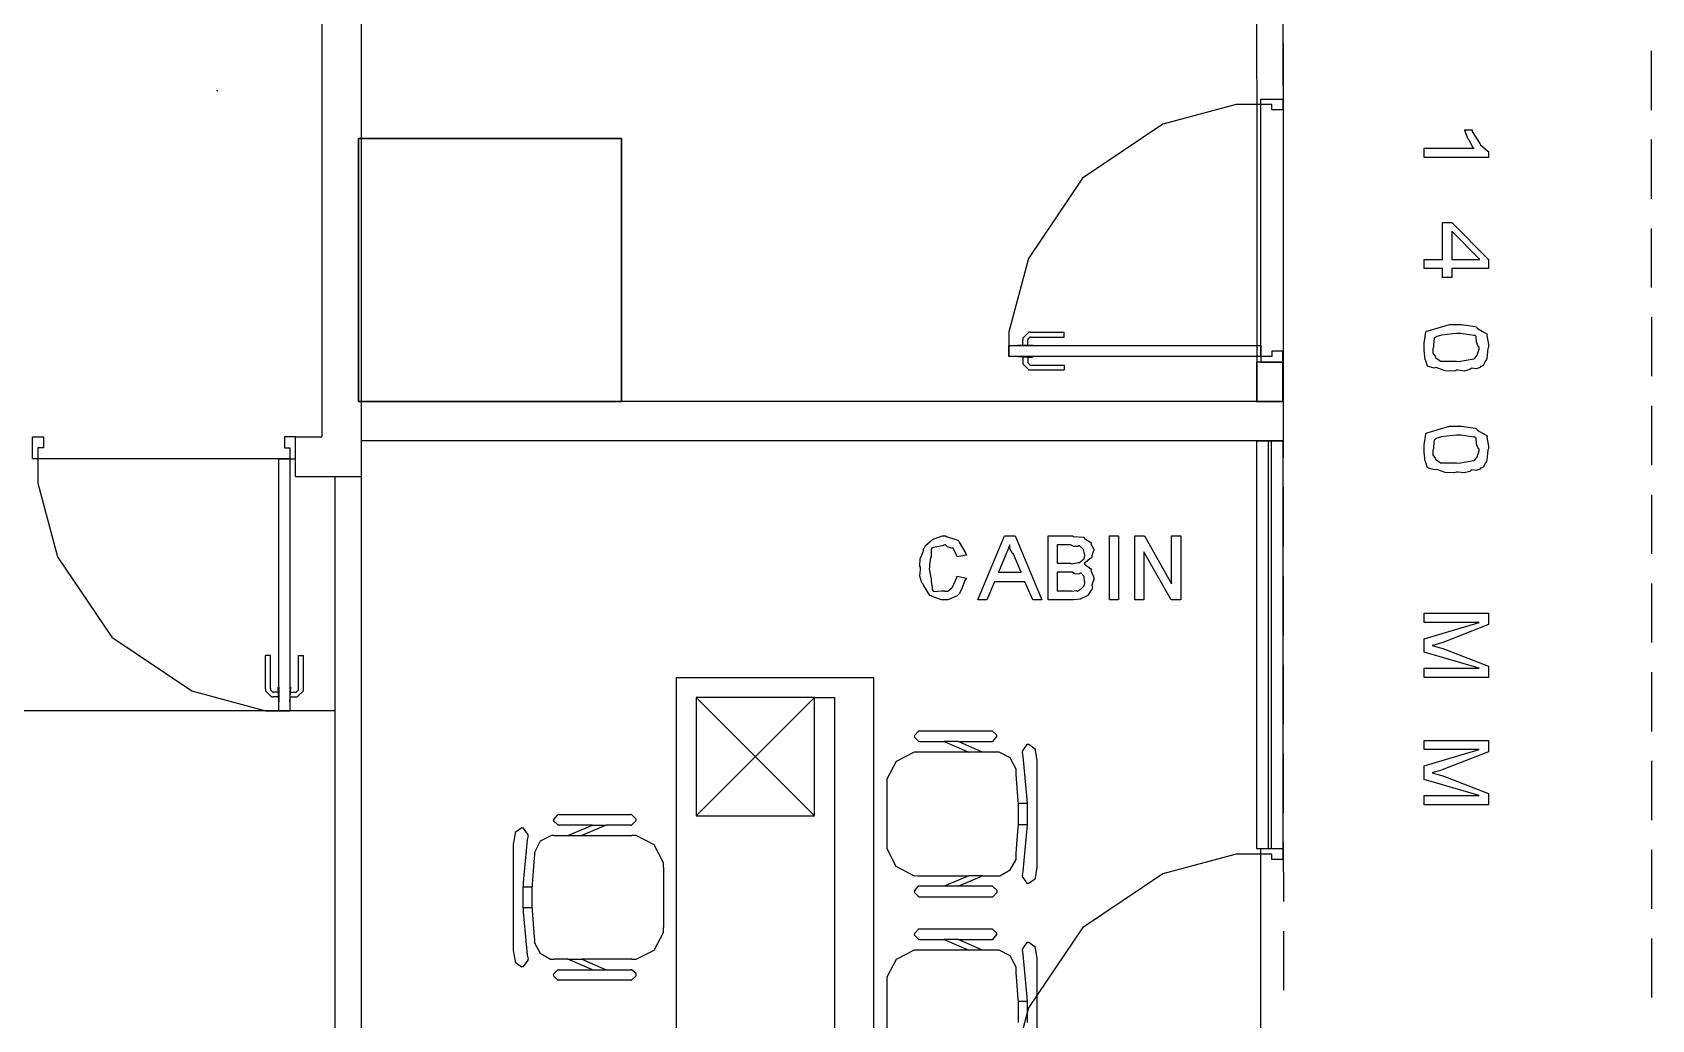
# Model space of a CAD drawing. Extents: x 0 to 23.4, y 0 to 16.5.
# Drawn here: x 12.216 to 13.831, y 9.223 to 10.208 of the extents above; entities that cross this region are included whole.
import ezdxf

# ---------------------------------------------------------------- set-up
doc = ezdxf.new("R2010")
doc.units = 0
doc.layers.get('0').update_dxf_attribs({"linetype": 'CONTINUOUS'})

msp = doc.modelspace()

# ---------------------------------------------------------------- linework, layer by layer
at = {"color": 0}
for points in [[(12.5044, 13.0244), (12.5044, 9.80464)], [(12.5438, 12.1068), (12.5438, 8.33089)], [(13.4634, 10.5091), (13.4638, 9.80063)], [(13.4371, 10.4829), (13.4375, 9.84)], [(13.4636, 10.1972), (13.4636, 10.1382)], [(13.831, 10.1899), (13.8311, 10.1308)], [(12.3994, 10.1502), (12.4008, 10.1502)], [(13.4416, 10.1363), (13.417, 10.1363), (13.3436, 10.1166), (13.2637, 10.0627), (13.2098, 9.98275), (13.1901, 9.90935), (13.1901, 9.88482)], [(13.4416, 9.88482), (13.4416, 10.1363)], [(13.4637, 10.1087), (13.4637, 10.0496)], [(13.8311, 10.1013), (13.8311, 10.0423)], [(13.4637, 10.0201), (13.4637, 9.96104)], [(13.8311, 10.0127), (13.8311, 9.95367)], [(13.4637, 9.93147), (13.4637, 9.87244)], [(13.8312, 9.92415), (13.8312, 9.86507)], [(13.2119, 9.90907), (13.2099, 9.90907), (13.204, 9.90321), (13.204, 9.90121)], [(13.2119, 9.90429), (13.2112, 9.90429), (13.2089, 9.90201), (13.2089, 9.90121)], [(13.2119, 9.90907), (13.2452, 9.90907)], [(13.2119, 9.90429), (13.2452, 9.90429)], [(13.2452, 9.90429), (13.2452, 9.90907)], [(13.2138, 9.89578), (13.1991, 9.89578), (13.2138, 9.89665)], [(13.204, 9.89665), (13.204, 9.90121)], [(13.2089, 9.89665), (13.2089, 9.90121)], [(13.2138, 9.88482), (13.1991, 9.88482), (13.2138, 9.88396)], [(13.204, 9.88396), (13.204, 9.87935)], [(13.204, 9.87935), (13.204, 9.87739), (13.2099, 9.87147), (13.2119, 9.87147)], [(13.2089, 9.88396), (13.2089, 9.87935)], [(13.2089, 9.87935), (13.2089, 9.87858), (13.2112, 9.87631), (13.2119, 9.87631)], [(13.2119, 9.87631), (13.2452, 9.87631)], [(13.2452, 9.87631), (13.2452, 9.87147)], [(13.2119, 9.87147), (13.2452, 9.87147)], [(13.4638, 9.84), (12.5413, 9.84)], [(13.4638, 9.84293), (13.4638, 9.78386)], [(13.8312, 9.83556), (13.8312, 9.77653)], [(12.4782, 9.76525), (12.4782, 9.80464)], [(12.4782, 9.80464), (12.5044, 9.80464)], [(13.4638, 9.80063), (12.5438, 9.80063)], [(13.4371, 9.80063), (13.4371, 9.39382)], [(13.4371, 9.80063), (13.4634, 9.80063)], [(13.4487, 9.80063), (13.4487, 9.39382)], [(13.4518, 9.80063), (13.4518, 9.39382)], [(13.4634, 9.80063), (13.4634, 9.39382)], [(12.2212, 9.78276), (12.2212, 9.75831), (12.2409, 9.6849), (12.2949, 9.60493), (12.3748, 9.55106), (12.4482, 9.53125), (12.4727, 9.53125)], [(12.4727, 9.78276), (12.2212, 9.78276)], [(12.4782, 9.76525), (12.5044, 9.76525)], [(12.5044, 9.76525), (12.5438, 9.76525)], [(12.5175, 9.76525), (12.5175, 8.33089)], [(13.4638, 9.75435), (13.4638, 9.69532)], [(13.8312, 9.74696), (13.8312, 9.68793)], [(13.4638, 9.66575), (13.4639, 9.60672)], [(13.8313, 9.65842), (13.8313, 9.59933)], [(12.4485, 9.55311), (12.4485, 9.58637)], [(12.4533, 9.58637), (12.4485, 9.58637)], [(12.4533, 9.55311), (12.4533, 9.58637)], [(12.4813, 9.55311), (12.4813, 9.58637)], [(12.4813, 9.58637), (12.4861, 9.58637)], [(12.4861, 9.55311), (12.4861, 9.58637)], [(13.4639, 9.57721), (13.4639, 9.51812)], [(13.8313, 9.56982), (13.8313, 9.51079)], [(12.4485, 9.55311), (12.4485, 9.55117), (12.4543, 9.54525), (12.4563, 9.54525)], [(12.4533, 9.55311), (12.4533, 9.55236), (12.4556, 9.55003), (12.4563, 9.55003)], [(12.4609, 9.55003), (12.4563, 9.55003)], [(12.4618, 9.55496), (12.4618, 9.54031), (12.4609, 9.55496)], [(12.4727, 9.55496), (12.4727, 9.54031), (12.4736, 9.55496)], [(12.4736, 9.55003), (12.4782, 9.55003)], [(12.4782, 9.54525), (12.4801, 9.54525), (12.4861, 9.55117), (12.4861, 9.55311)], [(12.4782, 9.55003), (12.4789, 9.55003), (12.4813, 9.55236), (12.4813, 9.55311)], [(12.8585, 9.09201), (12.8585, 9.5644)], [(12.8585, 9.5644), (13.0554, 9.5644)], [(13.0554, 9.09201), (13.0554, 9.5644)], [(12.4609, 9.54525), (12.4563, 9.54525)], [(12.4736, 9.54525), (12.4782, 9.54525)], [(12.9963, 9.54471), (12.8782, 9.4266)], [(12.8782, 9.54471), (12.9963, 9.4266)], [(12.9963, 9.54471), (13.016, 9.54471), (13.016, 9.09201)], [(12.5175, 9.53125), (9.56629, 9.53125)], [(12.5175, 9.53125), (12.5175, 9.4891)], [(13.1011, 9.51113), (13.1003, 9.51118), (13.0958, 9.50672), (13.0958, 9.50597), (13.0957, 9.50526), (13.1002, 9.50065), (13.1009, 9.5006), (13.1009, 9.5006), (13.1011, 9.5006), (13.1011, 9.5006)], [(13.1733, 9.51113), (13.1011, 9.51113)], [(13.1011, 9.5006), (13.1256, 9.5006), (13.15, 9.49013)], [(13.1394, 9.5006), (13.1256, 9.5006)], [(13.1776, 9.49013), (13.1639, 9.49013), (13.1394, 9.5006), (13.1733, 9.5006)], [(13.1733, 9.5006), (13.174, 9.50065), (13.1782, 9.50553), (13.1781, 9.50624), (13.1781, 9.50689), (13.1739, 9.51107), (13.1733, 9.51113)], [(13.0999, 9.49013), (13.0955, 9.49013), (13.0777, 9.48085), (13.0684, 9.46294), (13.0684, 9.45861)], [(13.15, 9.49013), (13.0999, 9.49013)], [(13.1639, 9.49013), (13.15, 9.49013)], [(13.1973, 9.47043), (13.1973, 9.47314), (13.1915, 9.48438), (13.1804, 9.49013), (13.1777, 9.49013), (13.1777, 9.49013), (13.1776, 9.49013), (13.1776, 9.49013)], [(13.2165, 9.49214), (13.2164, 9.49306), (13.2099, 9.49778), (13.209, 9.49761), (13.2081, 9.4975), (13.2034, 9.49104), (13.2036, 9.49013), (13.2036, 9.49013), (13.2036, 9.49001), (13.2036, 9.48996)], [(13.2085, 9.43892), (13.2083, 9.44319), (13.2043, 9.48579), (13.2036, 9.48996)], [(13.2165, 9.36475), (13.2183, 9.37532), (13.2183, 9.48161), (13.2165, 9.49214)], [(13.4639, 9.48861), (13.4639, 9.42958)], [(13.1996, 9.43892), (13.1995, 9.44157), (13.1975, 9.46783), (13.1973, 9.47043)], [(13.8313, 9.48122), (13.8314, 9.42219)], [(12.5175, 9.45953), (12.5175, 9.4005)], [(13.0684, 9.45861), (13.0684, 9.39828)], [(13.1996, 9.41792), (13.1996, 9.43892)], [(13.2085, 9.43892), (13.1996, 9.43892)], [(13.2085, 9.41792), (13.2085, 9.43892)], [(12.7406, 9.42779), (12.7399, 9.42774), (12.7357, 9.4229), (12.7358, 9.42215), (12.7358, 9.4215), (12.74, 9.41738), (12.7406, 9.41732)], [(12.7406, 9.42779), (12.8128, 9.42779)], [(12.8128, 9.41732), (12.8135, 9.41732), (12.8181, 9.42176), (12.8181, 9.42247), (12.8181, 9.42324), (12.8137, 9.42779), (12.813, 9.42779), (12.813, 9.42779), (12.8128, 9.42779), (12.8128, 9.42779)], [(12.6974, 9.40881), (12.6956, 9.39828), (12.6956, 9.29204), (12.6974, 9.28147)], [(12.7103, 9.40668), (12.7104, 9.40761), (12.7058, 9.41411), (12.705, 9.41428), (12.704, 9.41444), (12.6975, 9.40989), (12.6974, 9.40896), (12.6974, 9.40896), (12.6974, 9.40881), (12.6974, 9.40881)], [(12.7103, 9.40668), (12.7096, 9.4025), (12.7055, 9.35992), (12.7054, 9.35562)], [(12.7363, 9.40679), (12.7336, 9.40685), (12.7224, 9.40115), (12.7166, 9.38997), (12.7166, 9.38726), (12.7166, 9.38726), (12.7166, 9.3871), (12.7166, 9.3871)], [(12.7363, 9.40679), (12.75, 9.40679), (12.7745, 9.41732), (12.7406, 9.41732)], [(12.75, 9.40679), (12.7639, 9.40679)], [(12.8128, 9.41732), (12.7883, 9.41732), (12.7639, 9.40679)], [(12.7639, 9.40679), (12.814, 9.40679)], [(12.7745, 9.41732), (12.7883, 9.41732)], [(12.8455, 9.37532), (12.8454, 9.37967), (12.8362, 9.39757), (12.8183, 9.40679), (12.814, 9.40679)], [(13.1973, 9.38644), (13.1975, 9.38911), (13.1995, 9.41531), (13.1996, 9.41792)], [(13.1996, 9.41792), (13.2085, 9.41792)], [(13.2036, 9.36686), (13.2043, 9.3711), (13.2083, 9.41368), (13.2085, 9.41792)], [(12.7166, 9.3871), (12.7163, 9.3845), (12.7144, 9.35829), (12.7143, 9.35562)], [(13.0684, 9.39828), (13.0684, 9.39399), (13.0773, 9.37614), (13.095, 9.36681), (13.0993, 9.36675), (13.0994, 9.36675), (13.0998, 9.36675), (13.0999, 9.36675)], [(13.4416, 9.38835), (13.417, 9.38835), (13.3436, 9.3686), (13.2637, 9.31467), (13.2098, 9.23475), (13.1901, 9.16135), (13.1901, 9.13683)], [(13.4371, 9.39382), (13.4634, 9.39382)], [(13.4416, 9.13683), (13.4416, 9.38835)], [(13.4639, 9.40001), (13.464, 9.34099)], [(13.8314, 9.39268), (13.8314, 9.33361)], [(12.5175, 9.37099), (12.5175, 9.3119)], [(12.8455, 9.37532), (12.8455, 9.31494)], [(13.1776, 9.36675), (13.181, 9.36675), (13.1915, 9.37256), (13.1973, 9.38297), (13.1973, 9.38644), (13.1973, 9.38644), (13.1973, 9.38644), (13.1973, 9.38644)], [(12.7054, 9.33464), (12.7054, 9.35562)], [(12.7054, 9.35562), (12.7143, 9.35562)], [(12.7143, 9.33464), (12.7143, 9.35562)], [(13.1011, 9.35628), (13.0997, 9.35628), (13.0958, 9.35183), (13.0958, 9.35107), (13.0957, 9.35037), (13.1002, 9.34581), (13.101, 9.34576), (13.101, 9.34576), (13.1011, 9.34576), (13.1011, 9.34576)], [(13.0999, 9.36675), (13.15, 9.36675), (13.1256, 9.35628), (13.1011, 9.35628)], [(13.1394, 9.35628), (13.1256, 9.35628)], [(13.1733, 9.35628), (13.1394, 9.35628), (13.1639, 9.36675), (13.1776, 9.36675)], [(13.1639, 9.36675), (13.15, 9.36675)], [(13.1733, 9.34576), (13.174, 9.34581), (13.1783, 9.35047), (13.1783, 9.35118), (13.1783, 9.35189), (13.1739, 9.35628), (13.1733, 9.35628)], [(13.2036, 9.36686), (13.2034, 9.366), (13.208, 9.35943), (13.2089, 9.35926), (13.2098, 9.35915), (13.2164, 9.36376), (13.2165, 9.36464), (13.2165, 9.36464), (13.2165, 9.36475), (13.2165, 9.36475)], [(13.1011, 9.34576), (13.1733, 9.34576)], [(12.7143, 9.33464), (12.7054, 9.33464)], [(12.7054, 9.33464), (12.7055, 9.3304), (12.7096, 9.28782), (12.7103, 9.28358)], [(12.7143, 9.33464), (12.7144, 9.33203), (12.7163, 9.30578), (12.7166, 9.30317)], [(12.814, 9.28347), (12.8183, 9.28347), (12.8361, 9.29243), (12.8454, 9.31011), (12.8455, 9.3144), (12.8455, 9.3144), (12.8455, 9.31483), (12.8455, 9.31494)], [(13.1011, 9.31353), (13.1003, 9.31358), (13.0958, 9.30914), (13.0958, 9.30838), (13.0957, 9.30767), (13.1002, 9.30306), (13.1009, 9.303), (13.1009, 9.303), (13.1011, 9.303), (13.1011, 9.303)], [(13.1733, 9.31353), (13.1011, 9.31353)], [(13.1733, 9.303), (13.174, 9.30306), (13.1782, 9.30794), (13.1781, 9.30865), (13.1781, 9.30931), (13.1739, 9.31347), (13.1733, 9.31353)], [(13.464, 9.31147), (13.464, 9.25239)], [(12.7166, 9.30317), (12.7166, 9.29969), (12.7224, 9.28928), (12.7328, 9.28347), (12.7363, 9.28347), (12.7363, 9.28347), (12.7363, 9.28347), (12.7363, 9.28347)], [(13.0999, 9.29254), (13.0955, 9.29254), (13.0777, 9.28326), (13.0684, 9.26535), (13.0684, 9.26101)], [(13.15, 9.29254), (13.0999, 9.29254)], [(13.1011, 9.303), (13.1256, 9.303), (13.15, 9.29254)], [(13.1394, 9.303), (13.1256, 9.303)], [(13.1776, 9.29254), (13.1639, 9.29254), (13.1394, 9.303), (13.1733, 9.303)], [(13.1639, 9.29254), (13.15, 9.29254)], [(13.1973, 9.27285), (13.1973, 9.27556), (13.1915, 9.28678), (13.1804, 9.29254), (13.1777, 9.29254), (13.1777, 9.29254), (13.1776, 9.29254), (13.1776, 9.29254)], [(13.2165, 9.29454), (13.2164, 9.29546), (13.2099, 9.30018), (13.209, 9.30003), (13.2081, 9.29992), (13.2034, 9.29346), (13.2036, 9.29254), (13.2036, 9.29254), (13.2036, 9.29243), (13.2036, 9.29238)], [(13.2085, 9.24132), (13.2083, 9.24561), (13.2043, 9.28819), (13.2036, 9.29238)], [(13.2165, 9.16715), (13.2183, 9.17774), (13.2183, 9.28401), (13.2165, 9.29454)], [(13.8314, 9.3041), (13.8314, 9.24507)], [(12.5175, 9.28239), (12.5175, 9.22336)], [(12.6974, 9.28147), (12.6975, 9.2806), (12.7039, 9.27587), (12.7049, 9.27599), (12.7057, 9.27615), (12.7104, 9.28261), (12.7103, 9.28347), (12.7103, 9.28347), (12.7103, 9.28358), (12.7103, 9.28358)], [(12.7406, 9.27294), (12.7745, 9.27294), (12.75, 9.28347), (12.7363, 9.28347)], [(12.75, 9.28347), (12.7639, 9.28347)], [(12.814, 9.28347), (12.7639, 9.28347), (12.7883, 9.27294), (12.8128, 9.27294)], [(12.7406, 9.27294), (12.7399, 9.27294), (12.7355, 9.26828), (12.7356, 9.26753), (12.7356, 9.26688), (12.7399, 9.26253), (12.7406, 9.26247)], [(12.8128, 9.26247), (12.7406, 9.26247)], [(12.7745, 9.27294), (12.7883, 9.27294)], [(12.8128, 9.26247), (12.8135, 9.26247), (12.8181, 9.26693), (12.8181, 9.26764), (12.8181, 9.26899), (12.8136, 9.27294), (12.8129, 9.27294), (12.8129, 9.27294), (12.8128, 9.27294), (12.8128, 9.27294)], [(13.0684, 9.26101), (13.0684, 9.20068)], [(13.1996, 9.24132), (13.1995, 9.24397), (13.1975, 9.27024), (13.1973, 9.27285)], [(13.1996, 9.22032), (13.1996, 9.24132)], [(13.2085, 9.24132), (13.1996, 9.24132)], [(13.2085, 9.22032), (13.2085, 9.24132)]]:
    msp.add_lwpolyline(points, dxfattribs=at)
for points in [[(13.4634, 10.1418), (13.4634, 10.1309), (13.4525, 10.1309), (13.4525, 10.1363), (13.4416, 10.1363), (13.4416, 10.1418), (13.4634, 10.1418)], [(12.8036, 10.1024), (12.8037, 9.84), (12.5413, 9.8399), (12.5411, 10.1023), (12.8036, 10.1024)], [(12.8036, 10.1024), (12.8037, 9.84), (12.5413, 9.8399), (12.5411, 10.1023), (12.8036, 10.1024)], [(12.5411, 10.1023), (12.5413, 9.8399), (12.8037, 9.84), (12.8036, 10.1024), (12.5411, 10.1023)], [(13.6045, 10.0834), (13.6045, 10.0926), (13.6545, 10.0926), (13.6533, 10.0932), (13.6492, 10.1006), (13.6488, 10.1015), (13.6482, 10.1016), (13.6451, 10.1103), (13.6449, 10.111), (13.6525, 10.111), (13.6525, 10.1093), (13.6593, 10.0985), (13.6601, 10.0975), (13.6608, 10.0962), (13.6679, 10.0897), (13.6686, 10.0893), (13.6686, 10.0834), (13.6045, 10.0834)], [(13.6045, 9.98182), (13.6228, 9.98182), (13.6228, 10.0185), (13.6321, 10.0185), (13.6686, 9.98182), (13.6686, 9.97271), (13.6321, 9.97271), (13.6321, 9.9636), (13.6228, 9.9636), (13.6228, 9.97271), (13.6045, 9.97271), (13.6045, 9.98182)], [(13.6321, 9.98182), (13.6601, 9.98182), (13.6321, 10.0098), (13.6321, 9.98182)], [(13.6367, 9.91694), (13.6417, 9.91694), (13.6553, 9.91476), (13.6568, 9.91433), (13.6574, 9.91297), (13.6627, 9.90978), (13.667, 9.90761), (13.6673, 9.90674), (13.6669, 9.9056), (13.6686, 9.89703), (13.6686, 9.89415), (13.6679, 9.89279), (13.6669, 9.88286), (13.6666, 9.88178), (13.6658, 9.88038), (13.6634, 9.87603), (13.6614, 9.87494), (13.6607, 9.87483), (13.6602, 9.87397), (13.6563, 9.8725), (13.6521, 9.87315), (13.6512, 9.87289), (13.6499, 9.87175), (13.6442, 9.87017), (13.6385, 9.87115), (13.6367, 9.87115), (13.6344, 9.87033), (13.6255, 9.87061), (13.618, 9.87332), (13.6165, 9.87375), (13.6145, 9.87332), (13.6078, 9.87532), (13.6061, 9.88049), (13.6058, 9.88135), (13.6055, 9.88167), (13.6045, 9.89106), (13.6045, 9.89415), (13.6045, 9.89811), (13.6062, 9.90901), (13.6065, 9.91), (13.6084, 9.9106), (13.6296, 9.91694), (13.6367, 9.91694)], [(13.6367, 9.90782), (13.6332, 9.90744), (13.6216, 9.90631), (13.6162, 9.90457), (13.6158, 9.90392), (13.6145, 9.90321), (13.6137, 9.89643), (13.6137, 9.89415), (13.613, 9.89296), (13.613, 9.88818), (13.6155, 9.88504), (13.6158, 9.88439), (13.6156, 9.8839), (13.6208, 9.88021), (13.6327, 9.88026), (13.6367, 9.88026), (13.6386, 9.87989), (13.6541, 9.88265), (13.6549, 9.88308), (13.6549, 9.88308), (13.6572, 9.88633), (13.6594, 9.89219), (13.6594, 9.89415), (13.6584, 9.89469), (13.6568, 9.89942), (13.6562, 9.90489), (13.6555, 9.90588), (13.6539, 9.90597), (13.6409, 9.90782), (13.6367, 9.90782)], [(13.4416, 9.88482), (13.1901, 9.88482), (13.1901, 9.89578), (13.4416, 9.89578), (13.4416, 9.88482)], [(13.4634, 9.87935), (13.4634, 9.89031), (13.4525, 9.89031), (13.4525, 9.88482), (13.4416, 9.88482), (13.4416, 9.87935), (13.4634, 9.87935)], [(13.4372, 9.87935), (13.4372, 9.84), (13.4634, 9.84), (13.4634, 9.87935), (13.4372, 9.87935)], [(13.6367, 9.81537), (13.6417, 9.81537), (13.6553, 9.81321), (13.6568, 9.81278), (13.6574, 9.81142), (13.6627, 9.80821), (13.667, 9.80604), (13.6673, 9.80518), (13.6669, 9.80404), (13.6686, 9.79546), (13.6686, 9.79258), (13.6679, 9.79124), (13.6669, 9.78131), (13.6666, 9.78022), (13.6658, 9.77881), (13.6634, 9.77447), (13.6614, 9.77339), (13.6607, 9.77328), (13.6602, 9.7724), (13.6563, 9.77094), (13.6521, 9.7716), (13.6512, 9.77132), (13.6499, 9.77018), (13.6442, 9.76861), (13.6385, 9.76958), (13.6367, 9.76958), (13.6344, 9.76878), (13.6255, 9.76904), (13.618, 9.77175), (13.6165, 9.77219), (13.6145, 9.77175), (13.6078, 9.77376), (13.6061, 9.77892), (13.6058, 9.77979), (13.6055, 9.78011), (13.6045, 9.7895), (13.6045, 9.79258), (13.6045, 9.79656), (13.6062, 9.80746), (13.6065, 9.80843), (13.6084, 9.80903), (13.6296, 9.81537), (13.6367, 9.81537)], [(12.2158, 9.80464), (12.2267, 9.80464), (12.2267, 9.79368), (12.2212, 9.79368), (12.2212, 9.78276), (12.2158, 9.78276), (12.2158, 9.80464)], [(12.4782, 9.80464), (12.4673, 9.80464), (12.4673, 9.79368), (12.4727, 9.79368), (12.4727, 9.78276), (12.4782, 9.78276), (12.4782, 9.80464)], [(13.4375, 9.80063), (13.4375, 9.80063)], [(13.6367, 9.80626), (13.6332, 9.80588), (13.6216, 9.80474), (13.6162, 9.803), (13.6158, 9.80236), (13.6145, 9.80165), (13.6137, 9.79486), (13.6137, 9.79258), (13.613, 9.79139), (13.613, 9.78663), (13.6155, 9.78347), (13.6158, 9.78282), (13.6156, 9.78233), (13.6208, 9.77865), (13.6327, 9.77869), (13.6367, 9.77869), (13.6386, 9.77832), (13.6541, 9.78108), (13.6549, 9.78153), (13.6549, 9.78153), (13.6572, 9.78478), (13.6594, 9.79064), (13.6594, 9.79258), (13.6584, 9.79312), (13.6568, 9.79785), (13.6562, 9.80333), (13.6555, 9.80431), (13.6539, 9.80442), (13.6409, 9.80626), (13.6367, 9.80626)], [(12.4727, 9.78276), (12.4727, 9.53125), (12.4618, 9.53125), (12.4618, 9.78276), (12.4727, 9.78276)], [(13.1386, 9.66558), (13.1477, 9.66363), (13.1462, 9.66124), (13.143, 9.65326), (13.1408, 9.64833), (13.1399, 9.64735), (13.1385, 9.646), (13.1292, 9.64193), (13.1262, 9.64193), (13.1228, 9.64193), (13.1134, 9.6454), (13.1125, 9.64606), (13.1112, 9.64643), (13.1049, 9.65653), (13.1045, 9.65776), (13.1031, 9.6589), (13.1011, 9.66564), (13.1019, 9.67231), (13.1019, 9.67449), (13.1011, 9.67567), (13.1015, 9.68283), (13.1044, 9.69), (13.1049, 9.69119), (13.1044, 9.69179), (13.1073, 9.69672), (13.1131, 9.70167), (13.114, 9.70226), (13.1144, 9.70247), (13.1237, 9.70594), (13.1268, 9.70594), (13.1277, 9.70524), (13.1392, 9.70161), (13.1401, 9.70074), (13.1405, 9.69965), (13.1473, 9.68815), (13.1477, 9.68664), (13.1386, 9.6849), (13.138, 9.68588), (13.1345, 9.69358), (13.134, 9.69401), (13.1328, 9.69374), (13.1288, 9.69482), (13.1268, 9.69683), (13.1262, 9.69683), (13.1235, 9.69586), (13.115, 9.69439), (13.113, 9.69362), (13.113, 9.69358), (13.1126, 9.69228), (13.1127, 9.68604), (13.1125, 9.68511), (13.1118, 9.68414), (13.111, 9.67692), (13.111, 9.67449), (13.1106, 9.6729), (13.1124, 9.66282), (13.1127, 9.66189), (13.1125, 9.66049), (13.1136, 9.65414), (13.1134, 9.65365), (13.1131, 9.65315), (13.115, 9.65022), (13.1229, 9.65104), (13.1255, 9.65104), (13.1257, 9.65067), (13.1293, 9.65082), (13.1332, 9.65414), (13.1338, 9.65474), (13.1338, 9.65474), (13.135, 9.65771), (13.1383, 9.66439), (13.1386, 9.66558)], [(13.159, 9.64193), (13.1857, 9.70594), (13.1963, 9.70594), (13.223, 9.64193), (13.2139, 9.64193), (13.2061, 9.66015), (13.1759, 9.66015), (13.1681, 9.64193), (13.159, 9.64193)], [(13.1796, 9.66949), (13.2024, 9.66949), (13.1948, 9.68772), (13.1935, 9.68875), (13.1912, 9.69353), (13.1911, 9.69667), (13.1911, 9.69683), (13.1905, 9.69542), (13.1887, 9.69108), (13.1873, 9.68826), (13.187, 9.68728), (13.1796, 9.66949)], [(13.2292, 9.64193), (13.2292, 9.70594), (13.2535, 9.70594), (13.2543, 9.70524), (13.2645, 9.70454), (13.2653, 9.70421), (13.2657, 9.7034), (13.272, 9.69922), (13.2724, 9.69857), (13.2719, 9.69786), (13.275, 9.69271), (13.275, 9.69097), (13.2742, 9.69011), (13.2727, 9.68642), (13.2729, 9.68431), (13.2726, 9.68381), (13.2713, 9.68326), (13.2661, 9.67893), (13.2653, 9.6786), (13.2657, 9.67757), (13.272, 9.67285), (13.2724, 9.6721), (13.2719, 9.67117), (13.275, 9.66422), (13.275, 9.66189), (13.2741, 9.66086), (13.2729, 9.65653), (13.2735, 9.65369), (13.2733, 9.653), (13.2723, 9.65181), (13.2698, 9.64794), (13.269, 9.64681), (13.2687, 9.64649), (13.2677, 9.64578), (13.2626, 9.64324), (13.262, 9.64301), (13.2613, 9.64274), (13.2546, 9.64193), (13.2524, 9.64193), (13.2292, 9.64193)], [(13.2383, 9.6786), (13.2518, 9.6786), (13.2523, 9.6779), (13.2592, 9.67914), (13.2596, 9.67925), (13.2596, 9.67925), (13.2607, 9.67925), (13.2639, 9.68197), (13.2642, 9.68229), (13.2642, 9.68229), (13.2651, 9.68311), (13.2659, 9.68642), (13.2659, 9.6875), (13.2655, 9.68772), (13.2646, 9.69239), (13.2644, 9.69271), (13.2641, 9.69249), (13.2605, 9.69586), (13.26, 9.69596), (13.259, 9.69536), (13.2548, 9.6951), (13.2517, 9.69683), (13.2507, 9.69683), (13.2383, 9.69683), (13.2383, 9.6786)], [(13.2904, 9.64193), (13.2904, 9.70594), (13.2995, 9.70594), (13.2995, 9.64193), (13.2904, 9.64193)], [(13.3158, 9.64193), (13.3158, 9.70594), (13.3254, 9.70594), (13.3525, 9.65799), (13.3525, 9.70594), (13.3616, 9.70594), (13.3616, 9.64193), (13.3521, 9.64193), (13.3249, 9.68989), (13.3249, 9.64193), (13.3158, 9.64193)], [(13.2383, 9.65104), (13.2524, 9.65104), (13.2525, 9.65076), (13.2574, 9.65126), (13.2577, 9.65126), (13.2577, 9.65126), (13.2587, 9.65072), (13.2615, 9.65261), (13.2618, 9.65278), (13.2618, 9.65278), (13.2644, 9.65533), (13.2646, 9.6556), (13.2646, 9.6556), (13.2652, 9.65603), (13.2659, 9.65912), (13.2659, 9.66015), (13.2655, 9.66032), (13.2653, 9.66504), (13.2653, 9.66536), (13.2653, 9.66536), (13.2621, 9.66851), (13.2616, 9.66862), (13.2604, 9.66803), (13.2561, 9.66769), (13.2535, 9.66949), (13.2527, 9.66949), (13.2383, 9.66949), (13.2383, 9.65104)], [(13.6045, 9.62858), (13.6686, 9.62858), (13.6686, 9.61729), (13.6223, 9.59928), (13.6209, 9.59868), (13.6131, 9.59662), (13.6126, 9.59646), (13.6126, 9.59646), (13.6218, 9.59381), (13.623, 9.59343), (13.6686, 9.57585), (13.6686, 9.56456), (13.6045, 9.56456), (13.6045, 9.57368), (13.6594, 9.57368), (13.6045, 9.58974), (13.6045, 9.60319), (13.6594, 9.61947), (13.6045, 9.61947), (13.6045, 9.62858)], [(12.8782, 9.54471), (12.8782, 9.4266), (12.9963, 9.4266), (12.9963, 9.54471), (12.8782, 9.54471)], [(13.6045, 9.50163), (13.6686, 9.50163), (13.6686, 9.49035), (13.6223, 9.47233), (13.6209, 9.47174), (13.6131, 9.46967), (13.6126, 9.46951), (13.6126, 9.46951), (13.6218, 9.46685), (13.623, 9.46647), (13.6686, 9.44889), (13.6686, 9.43761), (13.6045, 9.43761), (13.6045, 9.44672), (13.6594, 9.44672), (13.6045, 9.46278), (13.6045, 9.47624), (13.6594, 9.49251), (13.6045, 9.49251), (13.6045, 9.50163)], [(13.4634, 9.39382), (13.4634, 9.38286), (13.4525, 9.38286), (13.4525, 9.38835), (13.4416, 9.38835), (13.4416, 9.39382), (13.4634, 9.39382)]]:
    msp.add_lwpolyline(points, close=True, dxfattribs=at)

doc.saveas('drawing.dxf')
